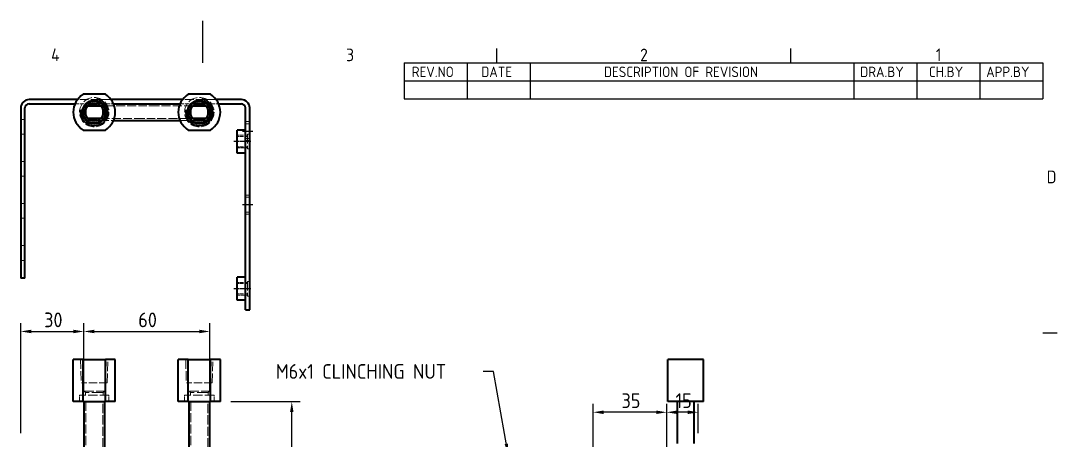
# Model space of a CAD drawing. Header units: millimetres. Extents: x 0 to 840, y 0 to 594.
# Drawn here: x 333.5 to 826.8, y 394.4 to 594 of the extents above; entities that cross this region are included whole.
import ezdxf

# ---------------------------------------------------------------- set-up
doc = ezdxf.new("R2010")
doc.units = ezdxf.units.MM
doc.header["$LTSCALE"] = 2
doc.linetypes.add('CHAIN', pattern=[0.3543, 0.2362, -0.0295, 0.0591, -0.0295])
doc.linetypes.add('DASHED', pattern=[0.2067, 0.1654, -0.0413])
doc.layers.get('0').update_dxf_attribs({"color": 3, "lineweight": 25})
for name, color, linetype, lineweight in [('가려진 것(ISO)', 2, 'DASHED', 18), ('가시적인 것(ISO)', 3, 'Continuous', 40), ('가시적인 좁은 것(ISO)', 3, 'Continuous', 35), ('경계(ISO)', 7, 'Continuous', 25), ('기호(ISO)', 5, 'Continuous', 25), ('중심선(ISO)', 1, 'Continuous', 25), ('치수(ISO)', 2, 'Continuous', 25)]:
    doc.layers.add(name, color=color, linetype=linetype, lineweight=lineweight)
doc.styles.add('ISO ProportionalPSTEK', font='isocp.shx')
doc.styles.add('문자 텍스트_PSTEK_POSCO', font='isocp.shx')
doc.styles.add('치수 텍스트_PSTEK_POSCO', font='isocp.shx')
doc.dimstyles.new('치수_PSTEK_POSCO', dxfattribs={"dimscale": 2, "dimtxt": 3.5, "dimasz": 2.5, "dimexe": 2, "dimexo": 2.5, "dimgap": 1, "dimtad": 1, "dimrnd": 1e-08, "dimdsep": 46, "dimtxsty": '치수 텍스트_PSTEK_POSCO', "dimcen": 0.09, "dimdle": 10, "dimclrd": 7, "dimclre": 7, "dimclrt": 2, "dimadec": 1, "dimazin": 2, "dimtfac": 1, "dimtmove": 0, "dimatfit": 3, "dimfxl": 0, "dimtolj": 1, "dimlwd": -1, "dimlwe": -1, "dimarcsym": 0})
doc.dimstyles.new('치수_PSTEK_POSCO$7', dxfattribs={"dimscale": 2, "dimtxt": 3.5, "dimasz": 2.5, "dimexe": 2, "dimexo": 2.5, "dimgap": 1, "dimtad": 1, "dimrnd": 1e-08, "dimdsep": 46, "dimtxsty": '치수 텍스트_PSTEK_POSCO', "dimcen": 0.09, "dimdle": 10, "dimclrd": 7, "dimclre": 7, "dimclrt": 2, "dimadec": 1, "dimazin": 2, "dimtfac": 1, "dimtmove": 0, "dimatfit": 3, "dimfxl": 0, "dimtolj": 1, "dimlwd": -1, "dimlwe": -1, "dimarcsym": 0})

# ---------------------------------------------------------------- blocks, each defined once
blk = doc.blocks.new('경계 Default Border')
at = {"layer": '경계(ISO)'}
for p, q in [((280, 287), (280, 290.4)), ((350, 287), (350, 290.4)), ((410, 222.75), (413.4, 222.75))]:
    blk.add_line(p, q, dxfattribs=at)
at = {"layer": '경계(ISO)', "flags": 128}
blk.add_lwpolyline([(210, 297), (210, 287)], dxfattribs=at)
at = {"layer": '경계(ISO)', "color": 2, "char_height": 3, "attachment_point": 7, "style": '문자 텍스트_PSTEK_POSCO'}
for s, insert in [('4', (173.97, 287.4)), ('3', (244.17, 287.37)), ('2', (314.13, 287.37)), ('1', (384.49, 287.4)), ('D', (410.88, 258.35))]:
    blk.add_mtext(s, dxfattribs=dict(at, insert=insert))
blk = doc.blocks.new('리비전 내역')
at = {"layer": '기호(ISO)'}
for p, q in [((258, 287), (410, 287)), ((258, 287), (258, 282.72)), ((273, 287), (273, 282.72)), ((288, 287), (288, 282.72)), ((365, 287), (365, 282.72)), ((380, 287), (380, 282.72)), ((395, 287), (395, 282.72)), ((410, 287), (410, 282.72)), ((258, 282.72), (410, 282.72)), ((258, 282.72), (258, 278.44)), ((273, 282.72), (273, 278.44)), ((288, 282.72), (288, 278.44)), ((365, 282.72), (365, 278.44)), ((380, 282.72), (380, 278.44)), ((395, 282.72), (395, 278.44)), ((410, 282.72), (410, 278.44)), ((258, 278.44), (410, 278.44))]:
    blk.add_line(p, q, dxfattribs=at)
at = {"layer": '기호(ISO)', "color": 2, "char_height": 2.5, "attachment_point": 7, "style": 'ISO ProportionalPSTEK'}
for s, insert in [('REV.NO', (259.79, 283.58)), ('DATE', (276.31, 283.58)), ('DESCRIPTION OF REVISION', (305.51, 283.58)), ('DRA.BY', (366.48, 283.58)), ('CH.BY', (382.86, 283.58)), ('APP.BY', (396.48, 283.58))]:
    blk.add_mtext(s, dxfattribs=dict(at, insert=insert))
blk = doc.blocks.new('*D43')
at = {"layer": 'Defpoints', "color": 0}
for p in [(640.91, 407.71), (655.91, 392.78), (640.91, 331.28)]:
    blk.add_point(p, dxfattribs=at)
at = {"layer": '치수(ISO)', "color": 7}
for p, q in [((640.91, 336.28), (640.91, 411.71)), ((655.91, 397.78), (655.91, 411.71)), ((650.91, 407.71), (645.91, 407.71))]:
    blk.add_line(p, q, dxfattribs=at)
for points in [[(645.91, 408.54), (645.91, 406.87), (640.91, 407.71)], [(650.91, 408.54), (650.91, 406.87), (655.91, 407.71)]]:
    blk.add_solid(points, dxfattribs=at)
at = {"layer": '치수(ISO)', "color": 2, "insert": (645.12, 413.21), "char_height": 7, "attachment_point": 4, "style": '치수 텍스트_PSTEK_POSCO'}
blk.add_mtext('\\A1;15', dxfattribs=at)
blk = doc.blocks.new('*D44')
at = {"layer": 'Defpoints', "color": 0}
for p in [(605.91, 407.71), (605.91, 331.28), (640.91, 331.28)]:
    blk.add_point(p, dxfattribs=at)
at = {"layer": '치수(ISO)', "color": 7}
for p, q in [((605.91, 336.28), (605.91, 411.71)), ((640.91, 336.28), (640.91, 411.71)), ((635.91, 407.71), (610.91, 407.71))]:
    blk.add_line(p, q, dxfattribs=at)
for points in [[(610.91, 408.54), (610.91, 406.87), (605.91, 407.71)], [(635.91, 408.54), (635.91, 406.87), (640.91, 407.71)]]:
    blk.add_solid(points, dxfattribs=at)
at = {"layer": '치수(ISO)', "color": 2, "insert": (619.42, 413.21), "char_height": 7, "attachment_point": 4, "style": '치수 텍스트_PSTEK_POSCO'}
blk.add_mtext('\\A1;35', dxfattribs=at)
blk = doc.blocks.new('*D45')
at = {"layer": 'Defpoints', "color": 0}
for p in [(363.47, 446.16), (363.47, 412.78), (333.47, 392.78)]:
    blk.add_point(p, dxfattribs=at)
at = {"layer": '치수(ISO)', "color": 7}
for p, q in [((333.47, 397.78), (333.47, 450.16)), ((363.47, 417.78), (363.47, 450.16)), ((338.47, 446.16), (358.47, 446.16))]:
    blk.add_line(p, q, dxfattribs=at)
for points in [[(338.47, 446.99), (338.47, 445.32), (333.47, 446.16)], [(358.47, 446.99), (358.47, 445.32), (363.47, 446.16)]]:
    blk.add_solid(points, dxfattribs=at)
at = {"layer": '치수(ISO)', "color": 2, "insert": (344.62, 451.66), "char_height": 7, "attachment_point": 4, "style": '치수 텍스트_PSTEK_POSCO'}
blk.add_mtext('\\A1;30', dxfattribs=at)
blk = doc.blocks.new('*D46')
at = {"layer": 'Defpoints', "color": 0}
for p in [(423.47, 446.16), (363.47, 412.78), (423.47, 412.78)]:
    blk.add_point(p, dxfattribs=at)
at = {"layer": '치수(ISO)', "color": 7}
for p, q in [((363.47, 417.78), (363.47, 450.16)), ((423.47, 417.78), (423.47, 450.16)), ((368.47, 446.16), (418.47, 446.16))]:
    blk.add_line(p, q, dxfattribs=at)
for points in [[(368.47, 446.99), (368.47, 445.32), (363.47, 446.16)], [(418.47, 446.99), (418.47, 445.32), (423.47, 446.16)]]:
    blk.add_solid(points, dxfattribs=at)
at = {"layer": '치수(ISO)', "color": 2, "insert": (389.41, 451.66), "char_height": 7, "attachment_point": 4, "style": '치수 텍스트_PSTEK_POSCO'}
blk.add_mtext('\\A1;60', dxfattribs=at)
blk = doc.blocks.new('*D48')
at = {"layer": 'Defpoints', "color": 0}
for p in [(428.47, 412.78), (462.47, 412.78), (398.47, 164.78)]:
    blk.add_point(p, dxfattribs=at)
at = {"layer": '치수(ISO)', "color": 7}
for p, q in [((433.47, 412.78), (466.47, 412.78)), ((462.47, 169.78), (462.47, 407.78)), ((403.47, 164.78), (466.47, 164.78))]:
    blk.add_line(p, q, dxfattribs=at)
for points in [[(461.64, 407.78), (463.3, 407.78), (462.47, 412.78)], [(461.64, 169.78), (463.3, 169.78), (462.47, 164.78)]]:
    blk.add_solid(points, dxfattribs=at)
at = {"layer": '치수(ISO)', "color": 2, "insert": (456.97, 282.04), "char_height": 7, "attachment_point": 4, "rotation": 90, "style": '치수 텍스트_PSTEK_POSCO'}
blk.add_mtext('\\A1;248', dxfattribs=at)

msp = doc.modelspace()

# ---------------------------------------------------------------- linework, layer by layer
at = {"layer": '가려진 것(ISO)', "ltscale": 5.871272}
for p, q in [((359.305, 554.491), (365.47, 554.491)), ((371.47, 554.491), (377.635, 554.491)), ((409.305, 554.491), (415.47, 554.491)), ((421.47, 554.491), (427.635, 554.491))]:
    msp.add_line(p, q, dxfattribs=at)
at = {"layer": '가려진 것(ISO)', "ltscale": 12.901145}
for p, q in [((376.47, 556.491), (360.47, 556.491)), ((426.47, 556.491), (410.47, 556.491))]:
    msp.add_line(p, q, dxfattribs=at)
at = {"layer": '가려진 것(ISO)', "ltscale": 1.489239}
for p, q in [((365.47, 554.491), (367.034, 554.491)), ((369.906, 554.491), (371.47, 554.491)), ((415.47, 554.491), (417.034, 554.491)), ((419.906, 554.491), (421.47, 554.491)), ((367.034, 546.491), (365.47, 546.491)), ((371.47, 546.491), (369.906, 546.491)), ((417.034, 546.491), (415.47, 546.491)), ((421.47, 546.491), (419.906, 546.491))]:
    msp.add_line(p, q, dxfattribs=at)
at = {"layer": '가려진 것(ISO)', "ltscale": 12.918983}
for p, q in [((388.47, 553.491), (371.47, 553.491)), ((415.47, 553.491), (398.47, 553.491)), ((371.47, 547.491), (388.47, 547.491)), ((398.47, 547.491), (415.47, 547.491))]:
    msp.add_line(p, q, dxfattribs=at)
at = {"layer": '가려진 것(ISO)', "ltscale": 12.094824}
for p, q in [((398.47, 553.491), (388.47, 553.491)), ((388.47, 547.491), (398.47, 547.491))]:
    msp.add_line(p, q, dxfattribs=at)
at = {"layer": '가려진 것(ISO)', "ltscale": 3.809293}
for p, q in [((363.47, 552.491), (363.47, 548.491)), ((373.47, 552.491), (373.47, 548.491)), ((413.47, 552.491), (413.47, 548.491)), ((423.47, 552.491), (423.47, 548.491)), ((363.22, 417.78), (363.22, 421.78)), ((373.72, 417.78), (373.72, 421.78)), ((413.22, 417.78), (413.22, 421.78)), ((423.72, 417.78), (423.72, 421.78))]:
    msp.add_line(p, q, dxfattribs=at)
at = {"layer": '가려진 것(ISO)', "ltscale": 0.536891}
for p, q in [((364.47, 551.927), (364.47, 552.491)), ((364.47, 548.491), (364.47, 549.055)), ((372.47, 552.491), (372.47, 551.927)), ((372.47, 549.055), (372.47, 548.491)), ((414.47, 551.927), (414.47, 552.491)), ((414.47, 548.491), (414.47, 549.055)), ((422.47, 552.491), (422.47, 551.927)), ((422.47, 549.055), (422.47, 548.491))]:
    msp.add_line(p, q, dxfattribs=at)
at = {"layer": '가려진 것(ISO)', "ltscale": 1.904597}
for p, q in [((333.47, 546.991), (335.47, 546.991)), ((440.47, 545.991), (442.47, 545.991)), ((440.47, 544.991), (442.47, 544.991)), ((333.47, 539.991), (335.47, 539.991)), ((440.47, 537.991), (442.47, 537.991)), ((440.47, 536.991), (442.47, 536.991)), ((333.47, 526.991), (335.47, 526.991)), ((333.47, 519.991), (335.47, 519.991)), ((440.47, 510.991), (442.47, 510.991)), ((440.47, 509.991), (442.47, 509.991)), ((333.47, 506.991), (335.47, 506.991)), ((333.47, 499.991), (335.47, 499.991)), ((440.47, 502.991), (442.47, 502.991)), ((440.47, 501.991), (442.47, 501.991)), ((333.47, 486.991), (335.47, 486.991)), ((333.47, 479.991), (335.47, 479.991))]:
    msp.add_line(p, q, dxfattribs=at)
at = {"layer": '가려진 것(ISO)', "ltscale": 12.059139}
for p, q in [((371.47, 546.491), (377.635, 546.491)), ((409.305, 546.491), (415.47, 546.491))]:
    msp.add_line(p, q, dxfattribs=at)
at = {"layer": '가려진 것(ISO)', "ltscale": 4.761642}
for p, q in [((441.47, 539.491), (436.47, 539.491)), ((441.47, 538.949), (436.47, 538.949)), ((441.47, 534.032), (436.47, 534.032)), ((436.47, 533.491), (441.47, 533.491)), ((441.47, 469.491), (436.47, 469.491)), ((441.47, 468.949), (436.47, 468.949)), ((441.47, 464.032), (436.47, 464.032)), ((436.47, 463.491), (441.47, 463.491))]:
    msp.add_line(p, q, dxfattribs=at)
at = {"layer": '가려진 것(ISO)', "ltscale": 13.298953}
for p, q in [((441.47, 539.991), (441.47, 532.991)), ((441.47, 469.991), (441.47, 462.991)), ((375.47, 415.78), (361.47, 415.78)), ((373.72, 417.78), (363.22, 417.78)), ((425.47, 415.78), (411.47, 415.78)), ((423.72, 417.78), (413.22, 417.78))]:
    msp.add_line(p, q, dxfattribs=at)
at = {"layer": '가려진 것(ISO)', "ltscale": 0.952248}
for p, q in [((441.47, 539.991), (442.47, 539.991)), ((441.47, 532.991), (442.47, 532.991)), ((441.47, 469.991), (442.47, 469.991)), ((441.47, 462.991), (442.47, 462.991))]:
    msp.add_line(p, q, dxfattribs=at)
at = {"layer": '가려진 것(ISO)', "ltscale": 13.310801}
for p, q in [((361.975, 432.78), (362.319, 421.78)), ((363.175, 421.78), (362.832, 432.78)), ((373.764, 421.78), (374.108, 432.78)), ((374.621, 421.78), (374.965, 432.78)), ((411.975, 432.78), (412.319, 421.78)), ((413.175, 421.78), (412.832, 432.78)), ((423.764, 421.78), (424.108, 432.78)), ((424.621, 421.78), (424.965, 432.78))]:
    msp.add_line(p, q, dxfattribs=at)
at = {"layer": '가려진 것(ISO)', "ltscale": 11.685823}
for p, q in [((374.621, 421.78), (362.319, 421.78)), ((424.621, 421.78), (412.319, 421.78))]:
    msp.add_line(p, q, dxfattribs=at)
at = {"layer": '가려진 것(ISO)', "ltscale": 2.856945}
for p, q in [((361.47, 412.78), (361.47, 415.78)), ((375.47, 412.78), (375.47, 415.78)), ((411.47, 412.78), (411.47, 415.78)), ((425.47, 412.78), (425.47, 415.78))]:
    msp.add_line(p, q, dxfattribs=at)
at = {"layer": '가려진 것(ISO)', "ltscale": 1.110941}
for p, q in [((364.22, 417.179), (363.22, 417.78)), ((372.72, 417.179), (373.72, 417.78)), ((414.22, 417.179), (413.22, 417.78)), ((422.72, 417.179), (423.72, 417.78))]:
    msp.add_line(p, q, dxfattribs=at)
at = {"layer": '가려진 것(ISO)', "ltscale": 16.148729}
for p, q in [((372.72, 417.179), (364.22, 417.179)), ((422.72, 417.179), (414.22, 417.179))]:
    msp.add_line(p, q, dxfattribs=at)
at = {"layer": '가려진 것(ISO)', "ltscale": 1.332368}
for p, q in [((364.22, 415.78), (364.22, 417.179)), ((372.72, 415.78), (372.72, 417.179)), ((414.22, 415.78), (414.22, 417.179)), ((422.72, 415.78), (422.72, 417.179))]:
    msp.add_line(p, q, dxfattribs=at)
at = {"layer": '가려진 것(ISO)', "ltscale": 13.156808}
for p, q in [((364.47, 412.78), (364.47, 189.78)), ((372.47, 189.78), (372.47, 412.78)), ((414.47, 412.78), (414.47, 189.78)), ((422.47, 189.78), (422.47, 412.78))]:
    msp.add_line(p, q, dxfattribs=at)
at = {"layer": '가려진 것(ISO)', "ltscale": 13.298953}
for centre in [(368.47, 550.491), (418.47, 550.491)]:
    msp.add_circle(centre, 7, dxfattribs=at)
at = {"layer": '가려진 것(ISO)', "ltscale": 2.991791}
for centre, start, end in [((365.47, 552.491), 90, 180), ((371.47, 552.491), 0, 90), ((415.47, 552.491), 90, 180), ((421.47, 552.491), 0, 90), ((365.47, 548.491), 180, 270), ((371.47, 548.491), 270, 0), ((415.47, 548.491), 180, 270), ((421.47, 548.491), 270, 0)]:
    msp.add_arc(centre, 2, start, end, dxfattribs=at)
at = {"layer": '가려진 것(ISO)', "ltscale": 1.48589}
for centre, start, end in [((365.47, 552.491), 90.59893, 180), ((371.47, 552.491), 0, 89.40107), ((415.47, 552.491), 90.59893, 180), ((421.47, 552.491), 0, 89.40107), ((365.47, 548.491), 180, 269.40107), ((371.47, 548.491), 270.59893, 0), ((415.47, 548.491), 180, 269.40107), ((421.47, 548.491), 270.59893, 0)]:
    msp.add_arc(centre, 1, start, end, dxfattribs=at)
at = {"layer": '가시적인 것(ISO)'}
for p, q in [((373.738, 558.991), (363.202, 558.991)), ((423.738, 558.991), (413.202, 558.991)), ((360.47, 556.491), (337.47, 556.491)), ((337.47, 554.491), (359.305, 554.491)), ((365.47, 553.491), (371.47, 553.491)), ((367.034, 554.491), (369.906, 554.491)), ((410.47, 556.491), (376.47, 556.491)), ((377.635, 554.491), (409.305, 554.491)), ((415.47, 553.491), (421.47, 553.491)), ((417.034, 554.491), (419.906, 554.491)), ((438.47, 556.491), (426.47, 556.491)), ((427.635, 554.491), (438.47, 554.491)), ((333.47, 552.491), (333.47, 471.491)), ((335.47, 471.491), (335.47, 552.491)), ((364.47, 549.055), (364.47, 551.927)), ((372.47, 551.927), (372.47, 549.055)), ((414.47, 549.055), (414.47, 551.927)), ((422.47, 551.927), (422.47, 549.055)), ((440.47, 456.491), (440.47, 552.491)), ((442.47, 456.491), (442.47, 552.491)), ((371.47, 547.491), (365.47, 547.491)), ((369.906, 546.491), (367.034, 546.491)), ((377.635, 546.491), (388.47, 546.491)), ((388.47, 546.491), (398.47, 546.491)), ((398.47, 546.491), (409.305, 546.491)), ((421.47, 547.491), (415.47, 547.491)), ((419.906, 546.491), (417.034, 546.491)), ((363.202, 541.991), (373.738, 541.991)), ((413.202, 541.991), (423.738, 541.991)), ((436.47, 530.991), (436.47, 541.991)), ((440.47, 541.991), (436.47, 541.991)), ((440.47, 530.991), (436.47, 530.991)), ((335.47, 471.491), (333.47, 471.491)), ((436.47, 460.991), (436.47, 471.991)), ((440.47, 471.991), (436.47, 471.991)), ((440.47, 460.991), (436.47, 460.991)), ((440.47, 456.491), (442.47, 456.491)), ((363.202, 432.78), (358.47, 432.78)), ((358.47, 412.78), (358.47, 432.78)), ((363.202, 432.78), (373.738, 432.78)), ((363.202, 412.78), (363.202, 432.78)), ((378.47, 432.78), (373.738, 432.78)), ((373.738, 412.78), (373.738, 432.78)), ((378.47, 412.78), (378.47, 432.78)), ((413.202, 432.78), (408.47, 432.78)), ((408.47, 412.78), (408.47, 432.78)), ((413.202, 432.78), (423.738, 432.78)), ((413.202, 412.78), (413.202, 432.78)), ((428.47, 432.78), (423.738, 432.78)), ((423.738, 412.78), (423.738, 432.78)), ((428.47, 412.78), (428.47, 432.78)), ((658.413, 432.78), (641.413, 432.78)), ((641.413, 412.78), (641.413, 432.78)), ((658.413, 412.78), (658.413, 432.78)), ((363.202, 412.78), (358.47, 412.78)), ((363.202, 412.78), (373.738, 412.78)), ((363.47, 412.78), (363.47, 189.78)), ((373.47, 189.78), (373.47, 412.78)), ((378.47, 412.78), (373.738, 412.78)), ((413.202, 412.78), (408.47, 412.78)), ((413.202, 412.78), (423.738, 412.78)), ((413.47, 412.78), (413.47, 189.78)), ((423.47, 189.78), (423.47, 412.78)), ((428.47, 412.78), (423.738, 412.78)), ((658.413, 412.78), (641.413, 412.78)), ((645.913, 412.78), (645.913, 392.78)), ((653.913, 392.78), (653.913, 412.78))]:
    msp.add_line(p, q, dxfattribs=at)
for centre, radius in [((368.47, 550.491), 5.638), ((368.47, 550.491), 5.295), ((368.47, 550.491), 5.25), ((368.47, 550.491), 4.25), ((418.47, 550.491), 5.638), ((418.47, 550.491), 5.295), ((418.47, 550.491), 5.25), ((418.47, 550.491), 4.25)]:
    msp.add_circle(centre, radius, dxfattribs=at)
for centre, radius, start, end in [((368.47, 550.491), 10, 121.78833, 238.21167), ((368.47, 550.491), 10, 301.78833, 58.21167), ((418.47, 550.491), 10, 121.78833, 238.21167), ((418.47, 550.491), 10, 301.78833, 58.21167), ((337.47, 552.491), 4, 90, 180), ((337.47, 552.491), 2, 90, 180), ((365.47, 552.491), 1, 90, 90.59893), ((371.47, 552.491), 1, 89.40107, 90), ((415.47, 552.491), 1, 90, 90.59893), ((421.47, 552.491), 1, 89.40107, 90), ((438.47, 552.491), 4, 0, 90), ((438.47, 552.491), 2, 0, 90), ((365.47, 548.491), 1, 269.40107, 270), ((371.47, 548.491), 1, 270, 270.59893), ((415.47, 548.491), 1, 269.40107, 270), ((421.47, 548.491), 1, 270, 270.59893)]:
    msp.add_arc(centre, radius, start, end, dxfattribs=at)
at = {"layer": '가시적인 좁은 것(ISO)'}
for centre in [(368.47, 550.491), (418.47, 550.491)]:
    msp.add_arc(centre, 6.495, 170, 80, dxfattribs=at)
at = {"layer": '중심선(ISO)', "linetype": 'CHAIN', "ltscale": 2.777919}
for p, q in [((438.97, 541.491), (443.97, 541.491)), ((438.97, 506.491), (443.97, 506.491))]:
    msp.add_line(p, q, dxfattribs=at)
at = {"layer": '중심선(ISO)', "linetype": 'CHAIN', "ltscale": 4.44473}
for p, q in [((442.97, 536.491), (434.97, 536.491)), ((442.97, 466.491), (434.97, 466.491))]:
    msp.add_line(p, q, dxfattribs=at)

# ---------------------------------------------------------------- block references
at = {"xscale": 2, "yscale": 2, "zscale": 2}
msp.add_blockref('경계 Default Border', (0, 0), dxfattribs=at)
at = {"layer": '기호(ISO)', "xscale": 2, "yscale": 2, "zscale": 2}
msp.add_blockref('리비전 내역', (0, 0), dxfattribs=at)

# ---------------------------------------------------------------- texts
at = {"layer": '기호(ISO)', "color": 2, "insert": (454.853, 427.13), "char_height": 7, "width": 96.6458, "attachment_point": 4, "line_spacing_factor": 0.6125, "style": '치수 텍스트_PSTEK_POSCO'}
msp.add_mtext('{M6x1 CLINCHING NUT }', dxfattribs=at)

# ---------------------------------------------------------------- dimensions: what is measured, and where the dimension line sits
at = {"layer": '치수(ISO)', "color": 7}
for base, p1, p2, angle, picture, middle in [((363.47, 446.156), (333.47, 392.78), (363.47, 412.78), 180, '*D45', (348.47, 446.156)), ((423.47, 446.156), (363.47, 412.78), (423.47, 412.78), 180, '*D46', (393.47, 446.156)), ((605.913, 407.706), (640.913, 331.28), (605.913, 331.28), 180, '*D44', (623.413, 407.706)), ((640.913, 407.706), (655.913, 392.78), (640.913, 331.28), 180, '*D43', (648.413, 407.706)), ((462.47, 412.78), (398.47, 164.78), (428.47, 412.78), 90, '*D48', (462.47, 288.78))]:
    dim = msp.add_linear_dim(base=base, p1=p1, p2=p2, angle=angle, dimstyle='치수_PSTEK_POSCO', override={"dimdec": 2, "dimtp": 0, "dimtm": 0, "dimtdec": 2, "dimtofl": 0, "dimatfit": 1}, dxfattribs=at)
    dim.commit()
    dim.dimension.update_dxf_attribs({"geometry": picture, "text_midpoint": middle, "dimtype": 160})

# ---------------------------------------------------------------- leaders
at = {"layer": '기호(ISO)', "color": 7, "annotation_type": 0, "has_hookline": 1, "hookline_direction": 1, "text_width": 81.2}
msp.add_leader([(565.475, 387.748), (558.499, 427.13), (553.499, 427.13)], dimstyle='치수_PSTEK_POSCO$7', override={"dimtad": 0}, dxfattribs=at)

doc.saveas('drawing.dxf')
